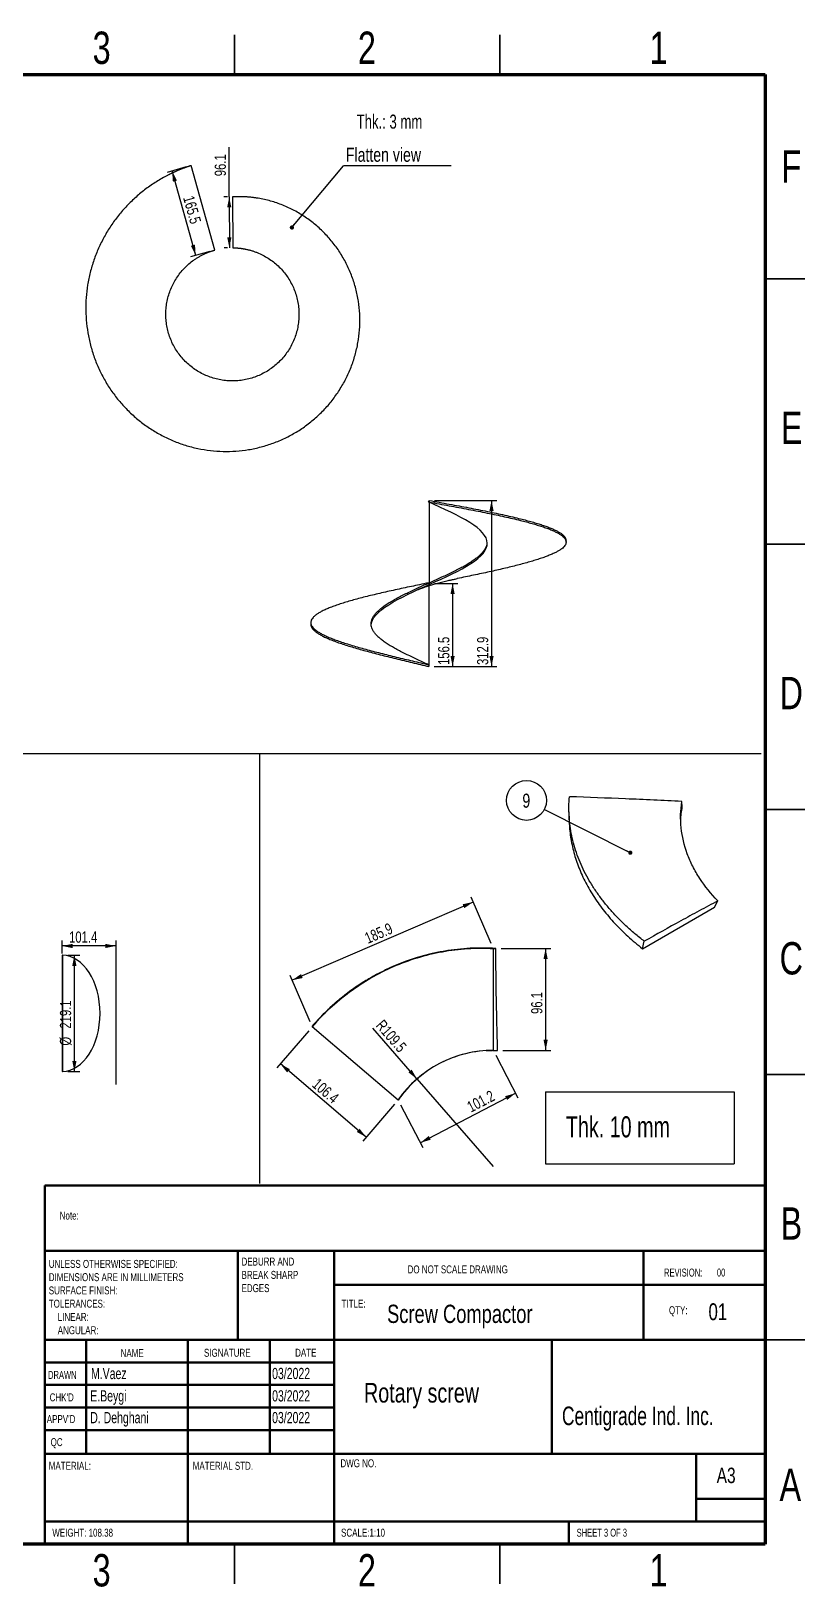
# Model space of a CAD drawing. Header units: millimetres. Extents: x 2 to 418, y 2 to 295.
# Drawn here: x 271.6 to 417.5, y 1.9 to 295.2 of the extents above; entities that cross this region are included whole.
import ezdxf

# ---------------------------------------------------------------- set-up
doc = ezdxf.new("R2010")
doc.units = ezdxf.units.MM
doc.header["$PDSIZE"] = -1
doc.layers.add('SHEET', color=179, linetype='Continuous')
doc.styles.add('SLDTEXTSTYLE0', font='TXT', dxfattribs={"width": 0.7})
doc.styles.add('SLDTEXTSTYLE1', font='TXT', dxfattribs={"width": 0.75})
doc.styles.add('SLDTEXTSTYLE2', font='TXT', dxfattribs={"width": 0.686449})
doc.styles.add('SLDTEXTSTYLE3', font='TXT', dxfattribs={"width": 0.652778})
doc.styles.add('SLDTEXTSTYLE4', font='TXT', dxfattribs={"width": 0.6875})
doc.dimstyles.new('SLDDIMSTYLE0', dxfattribs={"dimtxt": 0.18, "dimasz": 0.8, "dimexe": 0, "dimexo": 0.0625, "dimgap": 0, "dimtad": 0, "dimtih": 1, "dimtoh": 1, "dimdec": 0, "dimrnd": 1e-09, "dimzin": 0, "dimdsep": 46, "dimtxsty": 'Standard', "dimblk1": 'DOT', "dimblk2": 'DOT', "dimsah": 1, "dimcen": 0.09, "dimadec": 0, "dimazin": 0, "dimtfac": 0.8, "dimtdec": 0, "dimtofl": 0, "dimtmove": 0, "dimatfit": 3, "dimldrblk": 'DOT', "dimfxl": 1, "dimfrac": 2, "dimtolj": 1, "dimtzin": 0, "dimarcsym": 0})
doc.dimstyles.new('SLDDIMSTYLE1', dxfattribs={"dimtxt": 2.116667, "dimasz": 2, "dimexe": 0, "dimexo": 0.0625, "dimgap": 0.529167, "dimtad": 1, "dimdec": 1, "dimlfac": 10, "dimrnd": 1e-09, "dimzin": 12, "dimdsep": 46, "dimtxsty": 'SLDTEXTSTYLE1', "dimsah": 1, "dimcen": 0.09, "dimadec": 0, "dimazin": 3, "dimtfac": 1, "dimtdec": 1, "dimtofl": 0, "dimtmove": 0, "dimatfit": 3, "dimfxl": 1, "dimfrac": 2, "dimtolj": 1, "dimtzin": 12, "dimarcsym": 0})
doc.dimstyles.new('SLDDIMSTYLE10', dxfattribs={"dimtxt": 2.116667, "dimasz": 2, "dimexe": 0, "dimexo": 0.0625, "dimgap": 0.529167, "dimtad": 1, "dimdec": 1, "dimlfac": 5, "dimrnd": 1e-09, "dimzin": 12, "dimdsep": 46, "dimtxsty": 'SLDTEXTSTYLE1', "dimsah": 1, "dimcen": 0.09, "dimadec": 0, "dimazin": 3, "dimtfac": 1, "dimtdec": 1, "dimtofl": 0, "dimtmove": 0, "dimatfit": 3, "dimfxl": 1, "dimfrac": 2, "dimtolj": 1, "dimtzin": 12, "dimarcsym": 0})
doc.dimstyles.new('SLDDIMSTYLE2', dxfattribs={"dimtxt": 2.116667, "dimasz": 2, "dimexe": 0, "dimexo": 0.0625, "dimgap": 0.529167, "dimtad": 1, "dimdec": 1, "dimlfac": 10, "dimrnd": 1e-09, "dimzin": 12, "dimdsep": 46, "dimtxsty": 'SLDTEXTSTYLE1', "dimsah": 1, "dimcen": 0.09, "dimadec": 0, "dimazin": 3, "dimtfac": 1, "dimtdec": 1, "dimtmove": 0, "dimatfit": 0, "dimfxl": 1, "dimfrac": 2, "dimtolj": 1, "dimtzin": 12, "dimarcsym": 0})
doc.dimstyles.new('SLDDIMSTYLE8', dxfattribs={"dimtxt": 2.116667, "dimasz": 2, "dimexe": 0, "dimexo": 0.0625, "dimgap": 0.529167, "dimtad": 1, "dimdec": 1, "dimlfac": 5, "dimrnd": 1e-09, "dimzin": 12, "dimdsep": 46, "dimtxsty": 'SLDTEXTSTYLE1', "dimsah": 1, "dimcen": 0, "dimadec": 0, "dimazin": 3, "dimtfac": 1, "dimtdec": 1, "dimtofl": 0, "dimtmove": 0, "dimatfit": 3, "dimfxl": 1, "dimfrac": 2, "dimtolj": 1, "dimtzin": 12, "dimarcsym": 0})

# ---------------------------------------------------------------- blocks, each defined once
blk = doc.blocks.new('SW_NOTE_0_1')
at = {"color": 0, "linetype": 'Continuous', "lineweight": 0, "char_height": 1.5, "attachment_point": 1, "style": 'SLDTEXTSTYLE1'}
for s, insert in [('UNLESS OTHERWISE SPECIFIED:', (0, 1.93)), ('DIMENSIONS ARE IN MILLIMETERS', (0, -0.57)), ('TOLERANCES:', (0, -5.57)), ('SURFACE FINISH:', (0, -3.07)), ('LINEAR:', (1.69, -8.07)), ('ANGULAR:', (1.69, -10.57))]:
    blk.add_mtext(s, dxfattribs=dict(at, insert=insert))
blk = doc.blocks.new('SW_NOTE_0_2')
at = {"color": 0, "linetype": 'Continuous', "lineweight": 0, "char_height": 1.5, "attachment_point": 1, "style": 'SLDTEXTSTYLE1'}
for s, insert in [('DEBURR AND', (0, 1.93)), ('BREAK SHARP', (0, -0.57)), ('EDGES', (0, -3.07))]:
    blk.add_mtext(s, dxfattribs=dict(at, insert=insert))
blk = doc.blocks.new('_D')
at = {"layer": 'SHEET'}
for p, q in [((308.99, 263.96), (308.96, 273.32)), ((308.64, 263.96), (307.99, 263.96)), ((308.99, 263.96), (309.01, 254.36)), ((308.66, 254.36), (308.01, 254.35))]:
    blk.add_line(p, q, dxfattribs=at)
for points in [[(308.99, 263.96), (308.59, 261.96), (309.39, 261.97)], [(309.01, 254.36), (309.41, 256.36), (308.61, 256.36)]]:
    blk.add_solid(points, dxfattribs=at)
at = {"layer": 'SHEET', "insert": (306.25, 267.85), "char_height": 2.117, "attachment_point": 1, "rotation": 90.1477, "style": 'SLDTEXTSTYLE1'}
blk.add_mtext('96.1', dxfattribs=at)
blk = doc.blocks.new('_D_1')
at = {"layer": 'SHEET'}
for p, q in [((300.86, 269.59), (297.26, 268.58)), ((302.68, 252.92), (298.22, 268.85)), ((305.33, 253.66), (301.72, 252.65))]:
    blk.add_line(p, q, dxfattribs=at)
for points in [[(298.22, 268.85), (298.37, 266.82), (299.14, 267.03)], [(302.68, 252.92), (302.53, 254.95), (301.76, 254.74)]]:
    blk.add_solid(points, dxfattribs=at)
at = {"layer": 'SHEET', "insert": (302.31, 264.37), "char_height": 2.117, "attachment_point": 1, "rotation": 285.6578, "style": 'SLDTEXTSTYLE1'}
blk.add_mtext('165.5', dxfattribs=at)
blk = doc.blocks.new('SW_NOTE_0_5')
at = {"layer": 'SHEET', "color": 0}
blk.add_line((20.32, 0), (0, 0), dxfattribs=at)
at = {"layer": 'SHEET', "color": 0, "insert": (0.46, 3.43), "char_height": 2.6458, "attachment_point": 1, "style": 'SLDTEXTSTYLE1'}
blk.add_mtext('Flatten view', dxfattribs=at)
blk = doc.blocks.new('_Dot')
at = {"color": 0, "linetype": 'ByBlock', "lineweight": -2}
blk.add_line((-0.5, 0), (-1, 0), dxfattribs=at)
at = {"color": 0, "linetype": 'ByBlock', "const_width": 0.5}
blk.add_lwpolyline([(-0.25, 0, 1), (0.25, 0, 1)], format="xyb", close=True, dxfattribs=at)
blk = doc.blocks.new('_D_8')
at = {"layer": 'SHEET'}
for p, q in [((277.48, 121.3), (277.48, 123.75)), ((287.62, 122.75), (277.48, 122.75))]:
    blk.add_line(p, q, dxfattribs=at)
for points in [[(277.48, 122.75), (279.48, 122.35), (279.48, 123.15)], [(287.62, 122.75), (285.62, 123.15), (285.62, 122.35)]]:
    blk.add_solid(points, dxfattribs=at)
at = {"layer": 'SHEET', "insert": (278.8, 125.48), "char_height": 2.117, "attachment_point": 1, "style": 'SLDTEXTSTYLE1'}
blk.add_mtext('101.4', dxfattribs=at)
blk = doc.blocks.new('_D_9')
at = {"layer": 'SHEET'}
for p, q in [((278.58, 121), (280.8, 121)), ((279.8, 99.09), (279.8, 121)), ((278.58, 99.09), (280.8, 99.09))]:
    blk.add_line(p, q, dxfattribs=at)
for points in [[(279.8, 121), (279.4, 119), (280.2, 119)], [(279.8, 99.09), (280.2, 101.09), (279.4, 101.09)]]:
    blk.add_solid(points, dxfattribs=at)
at = {"layer": 'SHEET', "char_height": 2.117, "attachment_point": 1, "rotation": 90, "style": 'SLDTEXTSTYLE1'}
for s, insert in [('219.1', (277.07, 107.17)), ('%%c', (277.07, 103.97))]:
    blk.add_mtext(s, dxfattribs=dict(at, insert=insert))
blk = doc.blocks.new('SW_NOTE_0_10')
at = {"layer": 'SHEET', "color": 0}
blk.add_circle((-3.35, 1.69), 3.76, dxfattribs=at)
at = {"layer": 'SHEET', "color": 0, "insert": (-3.38, 2.96), "char_height": 2.65, "attachment_point": 2, "style": 'SLDTEXTSTYLE1'}
blk.add_mtext('9', dxfattribs=at)
blk = doc.blocks.new('SW_NOTE_0')
at = {"layer": 'SHEET', "color": 0, "insert": (0, 25.6), "char_height": 19.84, "attachment_point": 1, "style": 'SLDTEXTSTYLE0'}
blk.add_mtext('Thk. 10 mm', dxfattribs=at)
blk = doc.blocks.new('Block1')
at = {"layer": 'SHEET'}
for p, q in [((-241.1, 307.2), (-63.5, 307.2)), ((-241.1, 307.2), (-241.1, 239.3)), ((-63.5, 307.2), (-63.5, 239.3)), ((-241.1, 239.3), (-63.5, 239.3))]:
    blk.add_line(p, q, dxfattribs=at)
at = {"layer": 'SHEET', "color": 250, "true_color": 0x191924}
blk.add_blockref('SW_NOTE_0', (-222, 258.6), dxfattribs=at)
blk = doc.blocks.new('_D_16')
at = {"layer": 'SHEET'}
for q in [(336.03, 107.26), (358.76, 81.15)]:
    blk.add_line((344.38, 97.68), q, dxfattribs=at)
blk.add_solid([(344.38, 97.68), (343.37, 99.45), (342.76, 98.92)], dxfattribs=at)
at = {"layer": 'SHEET', "insert": (338.09, 109.05), "char_height": 2.117, "attachment_point": 1, "rotation": 311.0346, "style": 'SLDTEXTSTYLE1'}
blk.add_mtext('R109.5', dxfattribs=at)
blk = doc.blocks.new('_D_18')
at = {"layer": 'SHEET'}
for p, q in [((323.98, 106.77), (317.98, 99.75)), ((334.82, 86.69), (318.63, 100.51)), ((340.16, 92.95), (334.17, 85.93))]:
    blk.add_line(p, q, dxfattribs=at)
for points in [[(318.63, 100.51), (319.89, 98.91), (320.41, 99.52)], [(334.82, 86.69), (333.56, 88.3), (333.04, 87.69)]]:
    blk.add_solid(points, dxfattribs=at)
at = {"layer": 'SHEET', "insert": (325.82, 97.96), "char_height": 2.117, "attachment_point": 1, "rotation": 319.5065, "style": 'SLDTEXTSTYLE1'}
blk.add_mtext('106.4', dxfattribs=at)
blk = doc.blocks.new('_D_19')
at = {"layer": 'SHEET'}
for p, q in [((359.22, 102.17), (363.42, 94.11)), ((345.01, 85.65), (362.96, 94.99)), ((341.27, 92.82), (345.47, 84.76))]:
    blk.add_line(p, q, dxfattribs=at)
for points in [[(362.96, 94.99), (361, 94.43), (361.37, 93.72)], [(345.01, 85.65), (346.97, 86.22), (346.6, 86.93)]]:
    blk.add_solid(points, dxfattribs=at)
at = {"layer": 'SHEET', "insert": (353.57, 93.18), "char_height": 2.117, "attachment_point": 1, "rotation": 27.5105, "style": 'SLDTEXTSTYLE1'}
blk.add_mtext('101.2', dxfattribs=at)
blk = doc.blocks.new('_D_20')
at = {"layer": 'SHEET'}
for p, q in [((354.98, 131.03), (320.84, 116.29)), ((358.36, 123.19), (354.58, 131.95)), ((324.23, 108.45), (320.45, 117.21))]:
    blk.add_line(p, q, dxfattribs=at)
for points in [[(354.98, 131.03), (352.98, 130.61), (353.3, 129.87)], [(320.84, 116.29), (322.84, 116.71), (322.52, 117.45)]]:
    blk.add_solid(points, dxfattribs=at)
at = {"layer": 'SHEET', "insert": (334.29, 125.07), "char_height": 2.117, "attachment_point": 1, "rotation": 23.3605, "style": 'SLDTEXTSTYLE1'}
blk.add_mtext('185.9', dxfattribs=at)
blk = doc.blocks.new('_D_21')
at = {"layer": 'SHEET'}
for p, q in [((360.23, 122.27), (369.63, 122.27)), ((368.63, 122.27), (368.63, 103.06)), ((360.58, 103.06), (369.63, 103.06))]:
    blk.add_line(p, q, dxfattribs=at)
for points in [[(368.63, 122.27), (368.23, 120.27), (369.03, 120.27)], [(368.63, 103.06), (369.03, 105.06), (368.23, 105.06)]]:
    blk.add_solid(points, dxfattribs=at)
at = {"layer": 'SHEET', "insert": (365.9, 109.93), "char_height": 2.117, "attachment_point": 1, "rotation": 90, "style": 'SLDTEXTSTYLE1'}
blk.add_mtext('96.1', dxfattribs=at)
blk = doc.blocks.new('_D_26')
at = {"layer": 'SHEET'}
for p, q in [((347.66, 191.07), (352.1, 191.07)), ((351.1, 191.07), (351.1, 175.43)), ((347.62, 175.43), (352.1, 175.43))]:
    blk.add_line(p, q, dxfattribs=at)
for points in [[(351.1, 191.07), (350.7, 189.07), (351.5, 189.07)], [(351.1, 175.43), (351.5, 177.43), (350.7, 177.43)]]:
    blk.add_solid(points, dxfattribs=at)
at = {"layer": 'SHEET', "insert": (348.37, 175.72), "char_height": 2.117, "attachment_point": 1, "rotation": 90, "style": 'SLDTEXTSTYLE1'}
blk.add_mtext('156.5', dxfattribs=at)
blk = doc.blocks.new('_D_27')
at = {"layer": 'SHEET'}
for p, q in [((347.69, 206.72), (359.43, 206.72)), ((358.43, 206.72), (358.43, 175.43)), ((347.62, 175.43), (359.43, 175.43))]:
    blk.add_line(p, q, dxfattribs=at)
for points in [[(358.43, 206.72), (358.03, 204.72), (358.83, 204.72)], [(358.43, 175.43), (358.83, 177.43), (358.03, 177.43)]]:
    blk.add_solid(points, dxfattribs=at)
at = {"layer": 'SHEET', "insert": (355.7, 175.72), "char_height": 2.117, "attachment_point": 1, "rotation": 90, "style": 'SLDTEXTSTYLE1'}
blk.add_mtext('312.9', dxfattribs=at)

msp = doc.modelspace()

# ---------------------------------------------------------------- linework, layer by layer
at = {"color": 7, "linetype": 'Continuous', "lineweight": 35}
for p, q in [((310, 287), (310, 294.5)), ((360, 287), (360, 294.5)), ((410, 248.5), (417.5, 248.5)), ((410, 198.5), (417.5, 198.5)), ((417.5, 148.5), (410, 148.5)), ((410, 148.5), (417.5, 148.5)), ((410, 98.5), (417.5, 98.5)), ((410, 48.5), (417.5, 48.5)), ((310, 10), (310, 2.5)), ((360, 10), (360, 2.5))]:
    msp.add_line(p, q, dxfattribs=at)
at = {"color": 7, "linetype": 'Continuous', "lineweight": 70}
for p, q in [((10, 287), (410, 287)), ((410, 287), (410, 10)), ((410, 10), (10, 10))]:
    msp.add_line(p, q, dxfattribs=at)
at = {"color": 7, "linetype": 'Continuous', "lineweight": 25}
for p, q in [((306.288, 253.93), (301.823, 269.861)), ((309.635, 263.967), (309.66, 254.359)), ((346.57, 206.446), (346.693, 206.72)), ((346.641, 206.425), (346.693, 206.72)), ((346.624, 175.428), (346.693, 175.72)), ((394.399, 148.961), (394.294, 149.979)), ((373.023, 148.051), (373.065, 146.433)), ((386.894, 122.239), (400.481, 130.082)), ((400.481, 130.082), (401.061, 131.237)), ((386.894, 122.239), (387.223, 123.637)), ((277.582, 121.003), (277.482, 121.003)), ((277.482, 121.003), (277.482, 99.093)), ((277.582, 121.003), (277.582, 99.093)), ((358.759, 122.274), (358.759, 103.059)), ((358.759, 122.274), (359.225, 122.274)), ((324.626, 107.531), (324.882, 107.897)), ((340.81, 93.711), (324.626, 107.531)), ((358.759, 103.059), (359.58, 103.059)), ((277.482, 99.093), (277.582, 99.093)), ((340.81, 93.711), (341.313, 94.362))]:
    msp.add_line(p, q, dxfattribs=at)
at = {"color": 7, "linetype": 'Continuous', "lineweight": 50}
for p, q in [((274.2, 77.597), (410, 77.597)), ((274.2, 77.597), (274.2, 65.25)), ((274.2, 65.25), (410, 65.25)), ((274.2, 65.25), (274.2, 10.25)), ((310.6, 65.25), (310.6, 48.5)), ((328.8, 65.25), (328.8, 10)), ((387.09, 48.5), (387.09, 65.25)), ((410, 58.875), (328.8, 58.875)), ((410, 48.5), (274.2, 48.5)), ((282, 48.5), (282, 27)), ((301.191, 48.5), (301.191, 10.25)), ((316.666, 48.5), (316.666, 27)), ((328.8, 10.25), (328.8, 48.5)), ((369.786, 27), (369.786, 48.5)), ((328.8, 44.25), (274.2, 44.25)), ((328.8, 40), (274.2, 40)), ((328.8, 35.75), (274.2, 35.75)), ((328.8, 31.5), (274.2, 31.5)), ((284.6, 27), (274.2, 27)), ((284.6, 27), (410, 27)), ((397, 14.25), (397, 27)), ((410, 18.5), (397, 18.5)), ((274.2, 14.25), (410, 14.25)), ((373, 10), (373, 14.25))]:
    msp.add_line(p, q, dxfattribs=at)
at = {"color": 7, "linetype": 'Continuous', "lineweight": 25, "flags": 128}
for points in [[(335.776, 183.004), (335.76, 183.197), (335.826, 183.681), (335.997, 184.166), (336.269, 184.651), (336.642, 185.135), (337.113, 185.619), (337.675, 186.104), (338.324, 186.588), (339.053, 187.072), (339.856, 187.557), (340.725, 188.041), (341.651, 188.526), (342.625, 189.01), (343.639, 189.494), (344.682, 189.979), (345.745, 190.464), (346.816, 190.948), (347.886, 191.432), (348.946, 191.916), (349.983, 192.401), (350.989, 192.885), (351.953, 193.369), (352.867, 193.854), (353.722, 194.338), (354.509, 194.822), (355.22, 195.306), (355.85, 195.791), (356.392, 196.276), (356.841, 196.76), (357.191, 197.244), (357.441, 197.728), (357.587, 198.213), (357.629, 198.697), (357.565, 199.181), (357.396, 199.666), (357.125, 200.15), (356.754, 200.634), (356.284, 201.118), (355.722, 201.603), (355.074, 202.088), (354.345, 202.572), (353.542, 203.056), (352.672, 203.54), (351.745, 204.025), (350.77, 204.509), (349.755, 204.993), (348.709, 205.478), (347.644, 205.962), (346.57, 206.446), (346.57, 206.446)], [(346.693, 206.72), (346.693, 206.72)], [(346.693, 175.72), (346.693, 175.72)]]:
    msp.add_lwpolyline(points, dxfattribs=at)
at = {"color": 7, "linetype": 'Continuous', "lineweight": 25}
for major_axis, start_param, end_param in [((0, 10.955), 4.712389, 6.2692184), ((0, -10.955), 0.0139669, 1.5707963)]:
    msp.add_ellipse((277.482, 110.048), major_axis=major_axis, ratio=0.6535828, start_param=start_param, end_param=end_param, dxfattribs=at)
for points, knots in [([(301.823, 269.861), (301.77, 269.844), (301.664, 269.81), (301.506, 269.758), (301.348, 269.705), (301.19, 269.651), (301.033, 269.596), (300.876, 269.541), (300.72, 269.484), (300.564, 269.427), (300.408, 269.368), (300.253, 269.309), (300.098, 269.249), (299.943, 269.188), (299.789, 269.126), (299.635, 269.064), (299.481, 269), (299.328, 268.936), (299.176, 268.87), (299.023, 268.804), (298.871, 268.737), (298.72, 268.669), (298.569, 268.6), (298.418, 268.531), (298.267, 268.46), (298.117, 268.388), (297.967, 268.316), (297.818, 268.243), (297.669, 268.169), (297.521, 268.094), (297.063, 267.86), (296.307, 267.45), (295.272, 266.831), (294.264, 266.17), (293.284, 265.467), (292.335, 264.723), (291.417, 263.94), (290.534, 263.12), (289.404, 261.977), (288.082, 260.46), (286.657, 258.512), (285.403, 256.45), (284.329, 254.288), (283.444, 252.043), (282.756, 249.729), (282.269, 247.365), (281.99, 244.968), (281.919, 242.555), (282.06, 240.145), (282.409, 237.757), (282.969, 235.409), (283.732, 233.119), (284.696, 230.906), (285.851, 228.787), (287.192, 226.779), (288.706, 224.9), (290.384, 223.164), (292.21, 221.586), (294.173, 220.181), (296.254, 218.959), (298.44, 217.933), (300.709, 217.11), (303.045, 216.501), (305.427, 216.109), (307.835, 215.94), (310.248, 215.996), (312.646, 216.278), (315.007, 216.783), (317.309, 217.509), (319.532, 218.449), (321.656, 219.598), (323.661, 220.942), (325.527, 222.475), (327.237, 224.178), (328.774, 226.041), (330.123, 228.043), (331.269, 230.168), (332.202, 232.394), (332.909, 234.703), (333.386, 237.07), (333.623, 239.473), (333.621, 241.887), (333.374, 244.29), (332.887, 246.654), (332.161, 248.957), (331.206, 251.174), (330.026, 253.282), (328.638, 255.257), (327.051, 257.077), (325.285, 258.723), (323.675, 259.932), (322.317, 260.795), (321.267, 261.387), (320.187, 261.922), (319.079, 262.399), (317.946, 262.817), (316.794, 263.174), (315.626, 263.468), (314.738, 263.641), (314.142, 263.737), (313.843, 263.781), (313.543, 263.821), (313.243, 263.856), (312.944, 263.888), (312.644, 263.916), (312.344, 263.939), (312.043, 263.959), (311.743, 263.974), (311.442, 263.985), (311.141, 263.993), (310.841, 263.996), (310.539, 263.995), (310.238, 263.99), (309.937, 263.981), (309.736, 263.971), (309.635, 263.967)], [0, 0, 0, 0, 0.0010812, 0.0021618, 0.003242, 0.0043216, 0.0054008, 0.0064796, 0.007558, 0.0086361, 0.0097138, 0.0107913, 0.0118686, 0.0129456, 0.0140225, 0.0150993, 0.016176, 0.0172526, 0.0183292, 0.0194058, 0.0204825, 0.0215592, 0.0226361, 0.0237131, 0.0247903, 0.0258677, 0.0269454, 0.0280235, 0.0291018, 0.0301805, 0.0312596, 0.0390881, 0.046898, 0.0547031, 0.062517, 0.0703447, 0.0781542, 0.0859595, 0.0937743, 0.1094071, 0.1250245, 0.1406591, 0.1562747, 0.1719101, 0.1875246, 0.2031574, 0.2187745, 0.2344072, 0.2500242, 0.2656607, 0.2812738, 0.2969091, 0.3125232, 0.3281588, 0.3437725, 0.3594059, 0.3750217, 0.3906562, 0.4062707, 0.4219039, 0.4375195, 0.4531543, 0.4687682, 0.4844037, 0.5000166, 0.5156509, 0.531265, 0.5469011, 0.5625131, 0.5781467, 0.593761, 0.6093968, 0.6250087, 0.6406454, 0.6562563, 0.6718925, 0.6875035, 0.7031385, 0.7187507, 0.734387, 0.7499975, 0.7656342, 0.7812441, 0.7968817, 0.8124905, 0.8281281, 0.8437366, 0.8593733, 0.8749824, 0.8906162, 0.9062279, 0.9140643, 0.9218711, 0.9296704, 0.9374842, 0.9453198, 0.953126, 0.9609254, 0.9687403, 0.9707041, 0.9726649, 0.974623, 0.9765788, 0.9785327, 0.980485, 0.9824361, 0.9843863, 0.986336, 0.9882856, 0.9902353, 0.9921857, 0.994137, 0.9960895, 0.9980438, 1, 1, 1, 1]), ([(309.66, 254.359), (309.698, 254.359), (309.772, 254.358), (309.884, 254.356), (309.996, 254.353), (310.108, 254.349), (310.22, 254.343), (310.332, 254.337), (310.444, 254.33), (310.556, 254.322), (310.667, 254.313), (310.779, 254.302), (310.89, 254.291), (311.002, 254.279), (311.113, 254.266), (311.225, 254.251), (311.336, 254.236), (311.447, 254.22), (311.558, 254.203), (311.669, 254.185), (311.781, 254.165), (311.892, 254.145), (312.159, 254.094), (312.58, 254.001), (313.15, 253.847), (313.71, 253.667), (314.445, 253.392), (315.339, 252.984), (316.362, 252.394), (317.326, 251.713), (318.221, 250.944), (319.039, 250.094), (319.774, 249.171), (320.421, 248.183), (320.971, 247.14), (321.42, 246.049), (321.765, 244.92), (322.004, 243.763), (322.132, 242.591), (322.15, 241.412), (322.056, 240.235), (321.854, 239.072), (321.544, 237.934), (321.127, 236.831), (320.608, 235.77), (319.993, 234.762), (319.287, 233.818), (318.494, 232.945), (317.622, 232.149), (316.68, 231.437), (315.677, 230.818), (314.619, 230.296), (313.516, 229.876), (312.378, 229.559), (311.217, 229.352), (310.042, 229.254), (308.861, 229.268), (307.687, 229.391), (306.531, 229.624), (305.402, 229.965), (304.309, 230.411), (303.261, 230.957), (302.271, 231.597), (301.346, 232.329), (300.493, 233.145), (299.719, 234.036), (299.033, 234.996), (298.441, 236.015), (297.946, 237.088), (297.553, 238.201), (297.267, 239.345), (297.09, 240.511), (297.024, 241.69), (297.066, 242.87), (297.22, 244.039), (297.483, 245.189), (297.853, 246.31), (298.326, 247.392), (298.897, 248.423), (299.564, 249.397), (300.319, 250.304), (301.156, 251.137), (301.914, 251.762), (302.553, 252.217), (303.049, 252.536), (303.559, 252.831), (303.973, 253.045), (304.28, 253.192), (304.476, 253.282), (304.672, 253.368), (304.87, 253.45), (305.069, 253.529), (305.27, 253.605), (305.471, 253.677), (305.674, 253.746), (305.877, 253.811), (306.082, 253.873), (306.22, 253.911), (306.288, 253.93)], [0, 0, 0, 0, 0.00148714, 0.00297367, 0.00445971, 0.00594538, 0.00743078, 0.00891606, 0.01040132, 0.01188668, 0.01337227, 0.0148582, 0.0163446, 0.01783157, 0.01931925, 0.02080774, 0.02229718, 0.02378767, 0.02527934, 0.0267723, 0.02826668, 0.02976258, 0.03126013, 0.03910501, 0.04691804, 0.05471643, 0.0625175, 0.07811323, 0.09376624, 0.10941816, 0.12501502, 0.14061024, 0.15626373, 0.17191687, 0.18751252, 0.20310209, 0.21876125, 0.23441522, 0.25001003, 0.26559842, 0.2812588, 0.29691379, 0.31250757, 0.32810141, 0.34375631, 0.359408, 0.37500506, 0.39060002, 0.40625379, 0.42190375, 0.43750255, 0.45309693, 0.46875128, 0.48440352, 0.50000007, 0.51559501, 0.5312488, 0.54690284, 0.56249758, 0.57809214, 0.59374629, 0.6094, 0.62499507, 0.64058668, 0.6562438, 0.67189745, 0.68749257, 0.70308318, 0.71874131, 0.73439617, 0.74999009, 0.7655826, 0.78123884, 0.79689317, 0.81248761, 0.82807996, 0.84373637, 0.85938996, 0.87498515, 0.89057604, 0.90623392, 0.92188798, 0.93748272, 0.94528093, 0.95307838, 0.96089238, 0.96874013, 0.97159725, 0.97444884, 0.97729571, 0.98013868, 0.98297858, 0.98581624, 0.98865249, 0.99148816, 0.99432408, 0.99716108, 1, 1, 1, 1]), ([(346.57, 206.446), (346.582, 206.441), (346.591, 206.438), (346.606, 206.433), (346.612, 206.431), (346.628, 206.427), (346.635, 206.426), (346.641, 206.425)], [-0.082725, -0.082725, -0.082725, -0.082725, -0.0413625, -0.0413625, 0, 0, 0.082725, 0.082725, 0.082725, 0.082725]), ([(346.641, 206.425), (347.275, 206.311), (348.54, 206.083), (350.421, 205.742), (352.277, 205.399), (354.105, 205.055), (355.891, 204.709), (357.623, 204.364), (359.29, 204.019), (360.893, 203.673), (362.425, 203.324), (363.796, 202.994), (365.009, 202.682), (366.075, 202.391), (367.07, 202.099), (367.994, 201.806), (368.843, 201.51), (369.609, 201.214), (370.289, 200.918), (370.88, 200.623), (371.383, 200.327), (371.796, 200.028), (372.117, 199.729), (372.342, 199.428), (372.471, 199.128), (372.504, 198.828), (372.441, 198.527), (372.281, 198.224), (372.025, 197.92), (371.672, 197.615), (371.227, 197.311), (370.69, 197.006), (370.061, 196.7), (369.34, 196.392), (368.532, 196.083), (367.643, 195.774), (366.678, 195.465), (365.636, 195.155), (364.518, 194.843), (363.328, 194.53), (362.077, 194.216), (360.771, 193.903), (359.415, 193.589), (358.007, 193.274), (356.551, 192.956), (355.059, 192.638), (353.539, 192.319), (352.498, 192.103), (351.962, 191.993), (351.942, 191.989)], [0, 0, 0, 0, 0.0250898, 0.0500446, 0.0749793, 0.1000122, 0.1251421, 0.1500891, 0.1749402, 0.1998156, 0.2248307, 0.2499565, 0.2707499, 0.2914703, 0.3121828, 0.3329612, 0.3538793, 0.3748003, 0.3955816, 0.4163, 0.4370241, 0.4578301, 0.4787775, 0.4996658, 0.5204299, 0.5411469, 0.5618907, 0.5827382, 0.6037035, 0.6245462, 0.6452919, 0.6660119, 0.6867848, 0.7076951, 0.7286318, 0.7494401, 0.7701652, 0.7909039, 0.8117295, 0.8326979, 0.8535728, 0.8743302, 0.895057, 0.9158321, 0.9367479, 0.9576978, 0.9784959, 0.9992276, 1, 1, 1, 1]), ([(346.693, 206.72), (347.328, 206.606), (348.593, 206.378), (350.473, 206.037), (352.329, 205.694), (354.155, 205.35), (355.941, 205.005), (357.671, 204.66), (359.336, 204.314), (360.937, 203.968), (362.467, 203.619), (363.835, 203.289), (365.045, 202.977), (366.108, 202.686), (367.101, 202.394), (368.022, 202.101), (368.867, 201.805), (369.631, 201.509), (370.307, 201.213), (370.895, 200.918), (371.394, 200.621), (371.803, 200.323), (372.121, 200.023), (372.34, 199.723), (372.463, 199.449), (372.47, 199.275), (372.473, 199.201)], [0, 0, 0, 0, 0.046841, 0.0934265, 0.139974, 0.186702, 0.2336133, 0.2801811, 0.3265697, 0.3730018, 0.4196946, 0.4665947, 0.5054054, 0.544081, 0.582741, 0.6215222, 0.6605662, 0.6996121, 0.7383985, 0.7770661, 0.815747, 0.854576, 0.8936732, 0.9326564, 0.9714095, 1, 1, 1, 1]), ([(346.693, 175.72), (346.335, 175.881), (345.618, 176.204), (344.553, 176.689), (343.508, 177.173), (342.494, 177.657), (341.521, 178.141), (340.598, 178.626), (339.733, 179.111), (338.934, 179.595), (338.212, 180.079), (337.571, 180.564), (337.017, 181.048), (336.556, 181.532), (336.194, 182.016), (335.933, 182.501), (335.774, 182.986), (335.721, 183.47), (335.774, 183.954), (335.933, 184.439), (336.194, 184.923), (336.556, 185.407), (337.017, 185.891), (337.571, 186.376), (338.212, 186.861), (338.934, 187.345), (339.733, 187.829), (340.598, 188.314), (341.521, 188.798), (342.494, 189.282), (343.508, 189.766), (344.553, 190.251), (345.618, 190.736), (346.693, 191.22), (347.769, 191.704), (348.834, 192.189), (349.878, 192.673), (350.893, 193.157), (351.866, 193.641), (352.789, 194.126), (353.654, 194.611), (354.452, 195.095), (355.175, 195.579), (355.816, 196.064), (356.37, 196.548), (356.831, 197.032), (357.194, 197.516), (357.451, 198.001), (357.598, 198.41), (357.617, 198.657), (357.623, 198.742)], [0, 0, 0, 0, 0.0210318, 0.0420785, 0.0631264, 0.0841575, 0.1051889, 0.1262363, 0.1472838, 0.1683151, 0.1893465, 0.2103939, 0.2314414, 0.2524727, 0.273504, 0.2945515, 0.3155989, 0.3366303, 0.3576616, 0.378709, 0.3997565, 0.4207878, 0.4418192, 0.4628666, 0.483914, 0.5049454, 0.5259767, 0.5470242, 0.5680716, 0.5891029, 0.6101343, 0.6311817, 0.6522292, 0.6732605, 0.6942918, 0.7153393, 0.7363867, 0.7574181, 0.7784494, 0.7994969, 0.8205443, 0.8415756, 0.862607, 0.8836544, 0.9047019, 0.9257332, 0.9467645, 0.967812, 0.9888594, 1, 1, 1, 1]), ([(372.489, 198.896), (372.488, 198.947), (372.486, 199.048), (372.484, 199.15), (372.482, 199.201)], [0, 0, 0, 0, 0.500001, 1, 1, 1, 1]), ([(346.692, 191.219), (346.346, 191.148), (345.478, 190.97), (344.097, 190.684), (342.554, 190.36), (341.029, 190.034), (339.53, 189.706), (338.069, 189.377), (336.656, 189.049), (335.294, 188.72), (333.985, 188.39), (332.733, 188.057), (331.549, 187.723), (330.443, 187.39), (329.416, 187.056), (328.472, 186.72), (327.612, 186.382), (326.846, 186.043), (326.178, 185.704), (325.611, 185.365), (325.145, 185.024), (324.784, 184.681), (324.53, 184.336), (324.387, 183.992), (324.353, 183.646), (324.429, 183.3), (324.617, 182.951), (324.915, 182.601), (325.321, 182.25), (325.833, 181.9), (326.45, 181.547), (327.171, 181.192), (327.992, 180.836), (328.905, 180.479), (329.905, 180.123), (330.992, 179.763), (332.162, 179.402), (333.406, 179.039), (334.713, 178.677), (336.078, 178.313), (337.499, 177.947), (338.969, 177.579), (340.475, 177.21), (342.004, 176.841), (343.552, 176.47), (345.119, 176.097), (346.167, 175.846), (346.693, 175.72)], [0, 0, 0, 0, 0.01476215, 0.03705126, 0.05932319, 0.0816988, 0.10420857, 0.1266624, 0.14897681, 0.17125537, 0.19358348, 0.2160719, 0.2385669, 0.26091568, 0.28317845, 0.30551171, 0.32797277, 0.35047522, 0.37284724, 0.39513079, 0.41744311, 0.43989758, 0.46242858, 0.48479105, 0.50708178, 0.52939751, 0.55184948, 0.57437182, 0.59675367, 0.61903665, 0.64136907, 0.66383767, 0.68634598, 0.70871581, 0.73100792, 0.7533462, 0.77585294, 0.79835044, 0.82068863, 0.84298821, 0.8653542, 0.88789541, 0.91035235, 0.93267161, 0.95497927, 0.9774001, 1, 1, 1, 1]), ([(344.411, 189.854), (344.499, 189.894), (344.661, 189.967), (344.902, 190.068), (345.095, 190.145), (345.24, 190.201), (345.342, 190.239), (345.42, 190.268), (345.485, 190.292), (345.544, 190.313), (345.608, 190.337), (345.68, 190.362), (345.759, 190.39), (345.878, 190.431), (346.046, 190.488), (346.269, 190.562), (346.572, 190.659), (346.938, 190.771), (347.36, 190.894), (347.802, 191.017), (348.262, 191.141), (348.751, 191.266), (349.249, 191.39), (349.897, 191.544), (350.448, 191.669), (350.879, 191.764), (351.065, 191.804), (351.3, 191.855), (351.598, 191.918), (351.822, 191.964), (351.944, 191.989)], [0, 0, 0, 0, 0.0553041, 0.1017292, 0.139195, 0.1613736, 0.1784509, 0.1918873, 0.2002885, 0.2094231, 0.2196807, 0.231064, 0.2435759, 0.257406, 0.286715, 0.3211701, 0.3577489, 0.419542, 0.4767113, 0.5304398, 0.5918636, 0.6500435, 0.7085922, 0.7676209, 0.8725547, 0.8893344, 0.9079669, 0.9325126, 0.9631742, 1, 1, 1, 1]), ([(324.372, 183.435), (324.368, 183.408), (324.349, 183.266), (324.422, 183.008), (324.598, 182.658), (324.894, 182.308), (325.296, 181.958), (325.804, 181.607), (326.417, 181.254), (327.134, 180.9), (327.951, 180.543), (328.861, 180.187), (329.857, 179.83), (330.941, 179.471), (332.109, 179.11), (333.35, 178.747), (334.655, 178.384), (336.017, 178.021), (337.436, 177.655), (338.904, 177.287), (340.408, 176.918), (341.936, 176.549), (343.484, 176.178), (345.05, 175.805), (346.097, 175.554), (346.624, 175.428)], [0, 0, 0, 0, 0.0105366, 0.0553423, 0.1004212, 0.1456384, 0.1905748, 0.2353113, 0.2801465, 0.3252546, 0.3704409, 0.415348, 0.4600992, 0.5049416, 0.5501209, 0.5952811, 0.6401183, 0.6848806, 0.7297714, 0.7750146, 0.8200849, 0.8648802, 0.9096508, 0.9546435, 1, 1, 1, 1]), ([(324.37, 183.741), (324.368, 183.69), (324.366, 183.588), (324.363, 183.486), (324.362, 183.435)], [0, 0, 0, 0, 0.4999991, 1, 1, 1, 1]), ([(387.223, 123.637), (386.615, 124.103), (386.022, 124.58), (384.872, 125.551), (384.316, 126.044), (383.242, 127.045), (382.724, 127.552), (381.725, 128.581), (381.244, 129.104), (380.318, 130.165), (379.875, 130.703), (379.025, 131.793), (378.619, 132.346), (377.843, 133.472), (377.473, 134.043), (376.778, 135.195), (376.452, 135.776), (375.845, 136.943), (375.564, 137.528), (375.046, 138.706), (374.808, 139.299), (374.377, 140.491), (374.183, 141.09), (373.838, 142.296), (373.688, 142.902), (373.431, 144.123), (373.325, 144.738), (373.158, 145.973), (373.098, 146.592), (373.023, 147.823), (373.008, 148.436), (373.023, 149.661), (373.053, 150.272), (373.105, 150.883)], [0, 0, 0, 0, 0.0625, 0.0625, 0.125, 0.125, 0.1875, 0.1875, 0.25, 0.25, 0.3125, 0.3125, 0.375, 0.375, 0.4375, 0.4375, 0.5, 0.5, 0.5625, 0.5625, 0.625, 0.625, 0.6875, 0.6875, 0.75, 0.75, 0.8125, 0.8125, 0.875, 0.875, 0.9375, 0.9375, 1, 1, 1, 1]), ([(394.294, 149.979), (392.53, 150.076), (390.765, 150.164), (387.234, 150.329), (385.469, 150.405), (380.171, 150.625), (376.638, 150.757), (373.105, 150.883)], [0, 0, 0, 0, 0.25, 0.25, 0.5, 0.5, 1, 1, 1, 1]), ([(401.061, 131.237), (399.778, 132.568), (398.638, 133.994), (397.193, 136.231), (396.755, 136.994), (395.974, 138.544), (395.631, 139.332), (394.754, 141.728), (394.367, 143.37), (394.102, 145.847), (394.066, 146.674), (394.101, 148.329), (394.172, 149.156), (394.294, 149.979)], [0, 0, 0, 0, 0.25, 0.25, 0.375, 0.375, 0.5, 0.5, 0.75, 0.75, 0.875, 0.875, 1, 1, 1, 1]), ([(394.096, 146.435), (394.096, 146.452), (394.107, 146.883), (394.197, 147.728), (394.332, 148.55), (394.399, 148.961)], [0, 0, 0, 0, 0.02061239, 0.51014001, 1, 1, 1, 1]), ([(373.069, 146.435), (373.085, 146.002), (373.117, 145.074), (373.274, 143.656), (373.515, 142.184), (373.844, 140.724), (374.257, 139.278), (374.754, 137.845), (375.334, 136.425), (375.999, 135.015), (376.749, 133.618), (377.581, 132.24), (378.491, 130.886), (379.474, 129.562), (380.53, 128.269), (381.657, 127.004), (382.856, 125.767), (384.129, 124.559), (385.469, 123.377), (386.418, 122.619), (386.894, 122.239)], [0, 0, 0, 0, 0.0492903, 0.1055509, 0.1617104, 0.2175545, 0.2732066, 0.3288132, 0.3844524, 0.4402626, 0.4963935, 0.552663, 0.6087352, 0.6645127, 0.7201478, 0.7757628, 0.8314569, 0.8873644, 0.9435673, 1, 1, 1, 1]), ([(401.061, 131.237), (399.894, 130.621), (398.733, 129.998), (396.417, 128.742), (395.262, 128.11), (391.807, 126.204), (389.513, 124.923), (387.223, 123.637)], [0, 0, 0, 0, 0.25, 0.25, 0.5, 0.5, 1, 1, 1, 1]), ([(324.626, 107.531), (325.668, 108.745), (326.773, 109.897), (329.129, 112.091), (330.38, 113.131), (332.967, 115.043), (334.304, 115.918), (337.07, 117.514), (338.496, 118.234), (341.442, 119.513), (342.968, 120.074), (346.047, 121.009), (347.6, 121.383), (350.74, 121.952), (352.324, 122.147), (355.524, 122.351), (357.141, 122.36), (358.759, 122.274)], [0, 0, 0, 0, 0.125, 0.125, 0.25, 0.25, 0.375, 0.375, 0.5, 0.5, 0.625, 0.625, 0.75, 0.75, 0.875, 0.875, 1, 1, 1, 1]), ([(359.225, 122.274), (358.418, 122.326), (357.607, 122.355), (355.991, 122.365), (355.186, 122.346), (353.583, 122.262), (352.785, 122.197), (351.197, 122.022), (350.406, 121.911), (348.83, 121.644), (348.046, 121.487), (346.487, 121.13), (345.711, 120.928), (344.163, 120.478), (343.392, 120.229), (341.868, 119.688), (341.115, 119.396), (339.633, 118.772), (338.904, 118.44), (337.467, 117.737), (336.759, 117.364), (335.365, 116.581), (334.679, 116.17), (333.329, 115.307), (332.666, 114.856), (331.361, 113.914), (330.719, 113.422), (329.461, 112.401), (328.847, 111.872), (327.655, 110.786), (327.078, 110.23), (325.955, 109.086), (325.41, 108.499), (324.882, 107.897)], [0, 0, 0, 0, 0.0625, 0.0625, 0.125, 0.125, 0.1875, 0.1875, 0.25, 0.25, 0.3125, 0.3125, 0.375, 0.375, 0.4375, 0.4375, 0.5, 0.5, 0.5625, 0.5625, 0.625, 0.625, 0.6875, 0.6875, 0.75, 0.75, 0.8125, 0.8125, 0.875, 0.875, 0.9375, 0.9375, 1, 1, 1, 1]), ([(359.58, 103.059), (359.531, 104.66), (359.489, 106.261), (359.417, 109.464), (359.385, 111.065), (359.302, 115.869), (359.26, 119.071), (359.225, 122.274)], [0, 0, 0, 0, 0.25, 0.25, 0.5, 0.5, 1, 1, 1, 1]), ([(358.759, 103.059), (357.008, 103.059), (355.254, 102.845), (351.847, 102.013), (350.195, 101.392), (347.087, 99.771), (345.628, 98.774), (342.992, 96.463), (341.816, 95.148), (340.81, 93.711)], [0, 0, 0, 0, 0.25, 0.25, 0.5, 0.5, 0.75, 0.75, 1, 1, 1, 1]), ([(357.453, 103.019), (357.457, 103.019), (357.654, 103.034), (358.037, 103.049), (358.41, 103.055), (358.595, 103.058)], [0, 0, 0, 0, 0.0119759, 0.5089507, 1, 1, 1, 1]), ([(344.052, 97.366), (344.019, 97.337), (343.654, 97.022), (343.009, 96.365), (342.12, 95.398), (341.582, 94.707), (341.313, 94.362)], [0, 0, 0, 0, 0.0325183, 0.3549432, 0.6773735, 1, 1, 1, 1]), ([(344.033, 97.353), (344.065, 97.383), (344.133, 97.444), (344.29, 97.585), (344.509, 97.777), (344.795, 98.018), (345.09, 98.259), (345.377, 98.485), (345.588, 98.646), (345.702, 98.73), (345.725, 98.747)], [0, 0, 0, 0, 0.0922531, 0.1906597, 0.3362847, 0.4998977, 0.6629809, 0.8176386, 0.9638672, 1, 1, 1, 1])]:
    msp.add_open_spline(points, degree=3, knots=knots, dxfattribs=at)
at = {"layer": 'SHEET'}
for p, q in [((346.693, 206.72), (346.624, 175.428)), ((9.421, 159.002), (409.272, 159.002)), ((314.699, 159.002), (314.699, 77.988)), ((287.618, 123.791), (287.618, 96.611))]:
    msp.add_line(p, q, dxfattribs=at)
for centre, radius, start, end in [((356.523, 80.566), 41.768, 86.9307, 139.79024), ((358.759, 81.153), 21.906, 90, 145.02105)]:
    msp.add_arc(centre, radius, start, end, dxfattribs=at)
msp.add_point((346.658, 191.074), dxfattribs=at)

# ---------------------------------------------------------------- block references
at = {"color": 7, "linetype": 'Continuous', "xscale": 0.2, "yscale": 0.2, "zscale": 0.2}
msp.add_blockref('Block1', (416.854, 33.796), dxfattribs=at)
at = {"color": 7, "linetype": 'Continuous', "lineweight": 0}
for name, p in [('SW_NOTE_0_1', (274.975, 61.638)), ('SW_NOTE_0_2', (311.309, 62.069))]:
    msp.add_blockref(name, p, dxfattribs=at)
at = {"layer": 'SHEET'}
for name, p in [('SW_NOTE_0_5', (330.528, 269.792)), ('SW_NOTE_0_10', (368.374, 148.5))]:
    msp.add_blockref(name, p, dxfattribs=at)

# ---------------------------------------------------------------- texts
at = {"color": 7, "linetype": 'Continuous', "lineweight": 0}
for s, insert, char_height, attachment_point, style in [('3', (284.939, 295.114), 6.096, 2, 'SLDTEXTSTYLE1'), ('2', (334.939, 295.114), 6.096, 2, 'SLDTEXTSTYLE1'), ('1', (389.939, 295.114), 6.096, 2, 'SLDTEXTSTYLE1'), ('F', (414.937, 272.726), 6.096, 2, 'SLDTEXTSTYLE1'), ('E', (415.011, 223.476), 6.096, 2, 'SLDTEXTSTYLE1'), ('D', (414.93, 173.476), 6.096, 2, 'SLDTEXTSTYLE1'), ('C', (414.937, 123.476), 6.096, 2, 'SLDTEXTSTYLE1'), ('B', (414.953, 73.476), 6.096, 2, 'SLDTEXTSTYLE1'), ('Note:', (277.032, 72.666), 1.5, 1, 'SLDTEXTSTYLE1'), ('DO NOT SCALE DRAWING', (342.615, 62.533), 1.5, 1, 'SLDTEXTSTYLE1'), ('REVISION:       00', (390.955, 61.935), 1.5, 1, 'SLDTEXTSTYLE3'), ('TITLE:', (330.178, 56.071), 1.5, 1, 'SLDTEXTSTYLE1'), ('QTY:', (391.876, 54.836), 1.5, 1, 'SLDTEXTSTYLE1'), ('NAME', (288.522, 46.751), 1.5, 1, 'SLDTEXTSTYLE1'), ('SIGNATURE', (304.234, 46.812), 1.5, 1, 'SLDTEXTSTYLE1'), ('DATE', (321.415, 46.826), 1.5, 1, 'SLDTEXTSTYLE1'), ('DRAWN', (274.843, 42.635), 1.5, 1, 'SLDTEXTSTYLE2'), ('M.Vaez', (282.936, 43.219), 2.1167, 1, 'SLDTEXTSTYLE0'), ('03/2022', (317.074, 43.219), 2.1167, 1, 'SLDTEXTSTYLE0'), ("CHK'D", (275.139, 38.412), 1.5, 1, 'SLDTEXTSTYLE1'), ('E.Beygi', (282.794, 38.996), 2.1167, 1, 'SLDTEXTSTYLE0'), ('Centigrade Ind. Inc.', (371.708, 35.923), 3.5, 1, 'SLDTEXTSTYLE0'), ("APPV'D", (274.602, 34.316), 1.5, 1, 'SLDTEXTSTYLE1'), ('D. Dehghani', (282.787, 34.9), 2.11667, 1, 'SLDTEXTSTYLE0'), ('QC', (275.324, 29.966), 1.5, 1, 'SLDTEXTSTYLE1'), ('MATERIAL:', (274.975, 25.505), 1.5, 1, 'SLDTEXTSTYLE1'), ('MATERIAL STD.', (302.114, 25.505), 1.5, 1, 'SLDTEXTSTYLE1'), ('DWG NO.', (329.953, 25.986), 1.5, 1, 'SLDTEXTSTYLE1'), ('A3', (400.871, 24.406), 2.9104, 1, 'SLDTEXTSTYLE1'), ('A', (414.757, 24.226), 6.096, 2, 'SLDTEXTSTYLE1'), ('WEIGHT: 108.38', (275.642, 12.899), 1.4986, 1, 'SLDTEXTSTYLE1'), ('SCALE:1:10', (330.074, 12.9), 1.5, 1, 'SLDTEXTSTYLE1'), ('SHEET 3 OF 3', (374.478, 12.9), 1.5, 1, 'SLDTEXTSTYLE4'), ('3', (284.939, 8.114), 6.096, 2, 'SLDTEXTSTYLE1'), ('2', (334.939, 8.114), 6.096, 2, 'SLDTEXTSTYLE1'), ('1', (389.939, 8.114), 6.096, 2, 'SLDTEXTSTYLE1')]:
    msp.add_mtext(s, dxfattribs=dict(at, insert=insert, char_height=char_height, attachment_point=attachment_point, style=style))
at = {"layer": 'SHEET', "attachment_point": 1}
for s, insert, char_height, style in [('Thk.: 3 mm', (333.003, 279.471), 2.6458, 'SLDTEXTSTYLE0'), ('Thk.: 3 mm', (333.003, 279.471), 2.6458, 'SLDTEXTSTYLE0'), ('Screw Compactor', (338.745, 55.122), 3.43958, 'SLDTEXTSTYLE1'), ('01', (399.327, 55.385), 3.175, 'SLDTEXTSTYLE1'), ('03/2022', (317.074, 38.996), 2.1167, 'SLDTEXTSTYLE0'), ('Rotary screw', (334.398, 40.38), 3.70417, 'SLDTEXTSTYLE1'), ('03/2022', (317.074, 34.9), 2.1167, 'SLDTEXTSTYLE0')]:
    msp.add_mtext(s, dxfattribs=dict(at, insert=insert, char_height=char_height, style=style))

# ---------------------------------------------------------------- dimensions: what is measured, and where the dimension line sits
at = {"layer": 'SHEET'}
for base, p1, p2, angle, dimstyle, picture, middle in [((309.012, 254.358), (309.635, 263.967), (309.66, 254.359), 270.14769, 'SLDDIMSTYLE1', '_D', (308.97, 270.589)), ((298.21854, 268.85104), (306.28838, 253.93028), (301.82303, 269.86135), 285.65777, 'SLDDIMSTYLE2', '_D_1', (300.62911, 260.25085)), ((358.425, 175.428), (346.693, 206.72), (346.624, 175.428), 90, 'SLDDIMSTYLE1', '_D_27', (358.425, 179.236)), ((351.098, 175.428), (346.658, 191.074), (346.624, 175.428), 90, 'SLDDIMSTYLE1', '_D_26', (351.098, 179.236)), ((320.843, 116.288), (358.759, 122.274), (324.626, 107.531), 23.36047, 'SLDDIMSTYLE10', '_D_20', (338.599, 123.957)), ((368.629, 103.059), (359.225, 122.274), (359.58, 103.059), 90, 'SLDDIMSTYLE10', '_D_21', (368.629, 112.666)), ((318.634, 100.513), (340.81, 93.711), (324.626, 107.531), 319.50649, 'SLDDIMSTYLE10', '_D_18', (326.726, 93.603)), ((362.959, 94.995), (340.81, 93.711), (358.759, 103.059), 27.51053, 'SLDDIMSTYLE10', '_D_19', (357.949, 92.386))]:
    dim = msp.add_linear_dim(base=base, p1=p1, p2=p2, angle=angle, dimstyle=dimstyle, dxfattribs=at)
    dim.commit()
    dim.dimension.update_dxf_attribs({"geometry": picture, "text_midpoint": middle, "dimtype": 160})
dim = msp.add_linear_dim(base=(277.482, 122.755), p1=(287.618, 123.791), p2=(277.482, 120.303), dimstyle='SLDDIMSTYLE1', dxfattribs=at)
dim.commit()
dim.dimension.update_dxf_attribs({"geometry": '_D_8', "text_midpoint": (282.321, 122.755), "dimtype": 160})
dim = msp.add_linear_dim(base=(279.796, 121.003), p1=(277.582, 99.093), p2=(277.582, 121.003), angle=90, text='%%c<>', dimstyle='SLDDIMSTYLE1', dxfattribs=at)
dim.commit()
dim.dimension.update_dxf_attribs({"geometry": '_D_9', "text_midpoint": (279.796, 109.089), "dimtype": 160})
dim = msp.add_radius_dim(center=(358.759, 81.153), mpoint=(344.378, 97.677), dimstyle='SLDDIMSTYLE8', dxfattribs=at)
dim.commit()
dim.dimension.update_dxf_attribs({"geometry": '_D_16', "text_midpoint": (338.875, 103.999), "dimtype": 164})

# ---------------------------------------------------------------- leaders
for points in [[(320.807, 258.184), (330.528, 269.792)], [(384.592, 140.327), (368.374, 148.5)]]:
    msp.add_leader(points, dimstyle='SLDDIMSTYLE0', dxfattribs=at)

doc.saveas('drawing.dxf')
